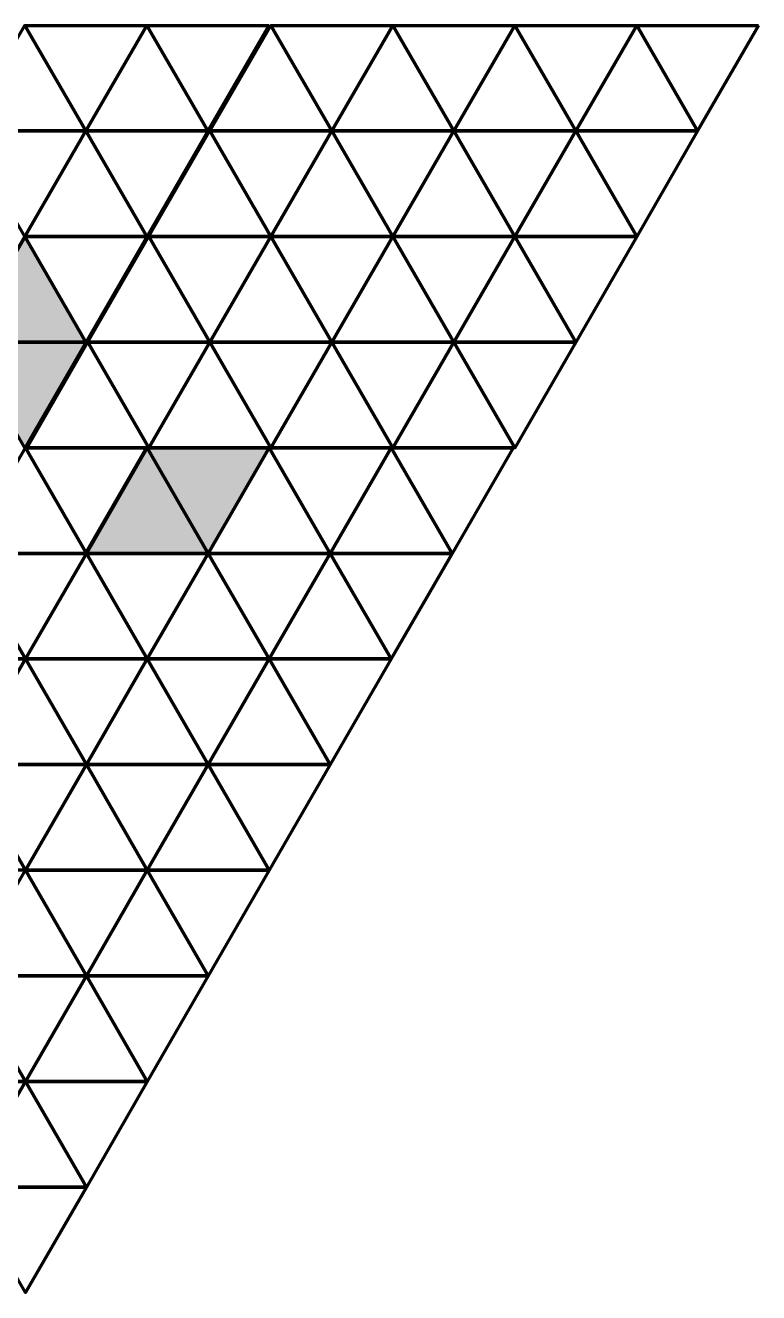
# Model space of a CAD drawing. Header units: inches. Extents: x 18 to 882, y -1167 to -33.
# Drawn here: x 773.3 to 882.4, y -705 to -516.6 of the extents above; entities that cross this region are included whole.
import ezdxf

# ---------------------------------------------------------------- set-up
doc = ezdxf.new("R2010")
doc.units = ezdxf.units.IN
doc.header["$MEASUREMENT"] = 0
doc.layers.add('Layer 1', color=7, linetype='Continuous')

# ---------------------------------------------------------------- blocks, each defined once
blk = doc.blocks.new('block 6')
at = {"layer": 'Layer 1', "true_color": 0xa7a9ab}
h = blk.add_hatch(color=253, dxfattribs=at)
h.dxf.hatch_style = 2
h.paths.add_polyline_path([(764.34, -563.75), (773.41, -548.04), (782.48, -563.75)])
h = blk.add_hatch(color=253, dxfattribs=at)
h.dxf.hatch_style = 2
h.paths.add_polyline_path([(782.48, -563.75), (773.41, -579.46), (764.34, -563.75)])
h = blk.add_hatch(color=253, dxfattribs=at)
h.dxf.hatch_style = 2
h.paths.add_polyline_path([(782.12, -594.98), (791.19, -579.28), (800.26, -594.98)])
h = blk.add_hatch(color=253, dxfattribs=at)
h.dxf.hatch_style = 2
h.paths.add_polyline_path([(809.68, -579.27), (800.61, -594.97), (791.54, -579.27)])
at = {"layer": 'Layer 1', "lineweight": 0}
for points in [[(764.34, -563.75), (773.41, -548.04), (782.48, -563.75), (764.34, -563.75)], [(782.48, -563.75), (773.41, -579.46), (764.34, -563.75), (782.48, -563.75)], [(782.12, -594.98), (791.19, -579.28), (800.26, -594.98), (782.12, -594.98)], [(809.68, -579.27), (800.61, -594.97), (791.54, -579.27), (809.68, -579.27)]]:
    blk.add_lwpolyline(points, dxfattribs=at)
blk = doc.blocks.new('block 7')
at = {"layer": 'Layer 1', "color": 179, "lineweight": 70, "true_color": 0x231f20}
for points in [[(764.17, -532.26), (773.24, -516.56), (782.3, -532.26), (764.17, -532.26)], [(791.37, -516.56), (782.3, -532.26), (773.24, -516.56), (791.37, -516.56)], [(782.3, -532.26), (791.37, -516.56), (800.44, -532.26), (782.3, -532.26)], [(809.5, -516.56), (800.44, -532.26), (791.37, -516.56), (809.5, -516.56)], [(800.76, -532.26), (809.82, -516.56), (818.89, -532.26), (800.76, -532.26)], [(827.96, -516.56), (818.89, -532.26), (809.82, -516.56), (827.96, -516.56)], [(818.89, -532.26), (827.96, -516.56), (837.03, -532.26), (818.89, -532.26)], [(846.09, -516.56), (837.03, -532.26), (827.96, -516.56), (846.09, -516.56)], [(837.03, -532.26), (846.09, -516.56), (855.16, -532.26), (837.03, -532.26)], [(864.23, -516.56), (855.16, -532.26), (846.09, -516.56), (864.23, -516.56)], [(855.16, -532.26), (864.23, -516.56), (873.29, -532.26), (855.16, -532.26)], [(882.36, -516.56), (873.29, -532.26), (864.23, -516.56), (882.36, -516.56)], [(782.3, -532.26), (773.24, -547.97), (764.17, -532.26), (782.3, -532.26)], [(773.24, -547.97), (782.3, -532.26), (791.37, -547.97), (773.24, -547.97)], [(800.44, -532.26), (791.37, -547.97), (782.3, -532.26), (800.44, -532.26)], [(791.69, -547.97), (800.76, -532.26), (809.83, -547.97), (791.69, -547.97)], [(818.89, -532.26), (809.82, -547.97), (800.76, -532.26), (818.89, -532.26)], [(809.83, -547.97), (818.89, -532.26), (827.96, -547.97), (809.83, -547.97)], [(837.03, -532.26), (827.96, -547.97), (818.89, -532.26), (837.03, -532.26)], [(827.96, -547.97), (837.03, -532.26), (846.09, -547.97), (827.96, -547.97)], [(855.16, -532.26), (846.09, -547.97), (837.03, -532.26), (855.16, -532.26)], [(846.09, -547.97), (855.16, -532.26), (864.23, -547.97), (846.09, -547.97)], [(873.29, -532.26), (864.23, -547.97), (855.16, -532.26), (873.29, -532.26)], [(764.17, -563.67), (773.24, -547.97), (782.3, -563.67), (764.17, -563.67)], [(791.37, -547.97), (782.3, -563.67), (773.24, -547.97), (791.37, -547.97)], [(782.62, -563.67), (791.69, -547.97), (800.76, -563.67), (782.62, -563.67)], [(809.82, -547.97), (800.76, -563.67), (791.69, -547.97), (809.82, -547.97)], [(800.76, -563.67), (809.83, -547.97), (818.89, -563.67), (800.76, -563.67)], [(827.96, -547.97), (818.89, -563.67), (809.82, -547.97), (827.96, -547.97)], [(818.89, -563.67), (827.96, -547.97), (837.03, -563.67), (818.89, -563.67)], [(846.09, -547.97), (837.03, -563.67), (827.96, -547.97), (846.09, -547.97)], [(837.03, -563.67), (846.09, -547.97), (855.16, -563.67), (837.03, -563.67)], [(864.23, -547.97), (855.16, -563.67), (846.09, -547.97), (864.23, -547.97)], [(782.3, -563.67), (773.24, -579.38), (764.17, -563.67), (782.3, -563.67)], [(773.56, -579.38), (782.62, -563.67), (791.69, -579.38), (773.56, -579.38)], [(800.76, -563.67), (791.69, -579.38), (782.62, -563.67), (800.76, -563.67)], [(791.69, -579.38), (800.76, -563.67), (809.82, -579.38), (791.69, -579.38)], [(818.89, -563.67), (809.82, -579.38), (800.76, -563.67), (818.89, -563.67)], [(809.82, -579.38), (818.89, -563.67), (827.96, -579.38), (809.82, -579.38)], [(837.03, -563.67), (827.96, -579.38), (818.89, -563.67), (837.03, -563.67)], [(827.96, -579.38), (837.03, -563.67), (846.09, -579.38), (827.96, -579.38)], [(855.16, -563.67), (846.09, -579.38), (837.03, -563.67), (855.16, -563.67)], [(764.24, -595.08), (773.31, -579.38), (782.38, -595.08), (764.24, -595.08)], [(791.44, -579.38), (782.38, -595.08), (773.31, -579.38), (791.44, -579.38)], [(782.38, -595.08), (791.44, -579.38), (800.51, -595.08), (782.38, -595.08)], [(809.58, -579.38), (800.51, -595.08), (791.44, -579.38), (809.58, -579.38)], [(800.51, -595.08), (809.58, -579.38), (818.64, -595.08), (800.51, -595.08)], [(827.71, -579.38), (818.64, -595.08), (809.58, -579.38), (827.71, -579.38)], [(818.64, -595.08), (827.71, -579.38), (836.78, -595.08), (818.64, -595.08)], [(845.85, -579.38), (836.78, -595.08), (827.71, -579.38), (845.85, -579.38)], [(755.18, -610.78), (764.24, -595.08), (773.31, -610.78), (755.18, -610.78)], [(782.38, -595.08), (773.31, -610.78), (764.24, -595.08), (782.38, -595.08)], [(773.31, -610.78), (782.38, -595.08), (791.44, -610.78), (773.31, -610.78)], [(800.51, -595.08), (791.44, -610.78), (782.38, -595.08), (800.51, -595.08)], [(791.44, -610.78), (800.51, -595.08), (809.58, -610.78), (791.44, -610.78)], [(818.64, -595.08), (809.58, -610.78), (800.51, -595.08), (818.64, -595.08)], [(809.58, -610.78), (818.64, -595.08), (827.71, -610.78), (809.58, -610.78)], [(836.78, -595.08), (827.71, -610.78), (818.64, -595.08), (836.78, -595.08)], [(773.31, -610.78), (764.24, -626.49), (755.18, -610.78), (773.31, -610.78)], [(764.24, -626.49), (773.31, -610.78), (782.38, -626.49), (764.24, -626.49)], [(791.44, -610.78), (782.38, -626.49), (773.31, -610.78), (791.44, -610.78)], [(782.38, -626.49), (791.44, -610.78), (800.51, -626.49), (782.38, -626.49)], [(809.58, -610.78), (800.51, -626.49), (791.44, -610.78), (809.58, -610.78)], [(800.51, -626.49), (809.58, -610.78), (818.64, -626.49), (800.51, -626.49)], [(827.71, -610.78), (818.64, -626.49), (809.58, -610.78), (827.71, -610.78)], [(755.18, -642.19), (764.24, -626.49), (773.31, -642.19), (755.18, -642.19)], [(782.38, -626.49), (773.31, -642.19), (764.24, -626.49), (782.38, -626.49)], [(773.31, -642.19), (782.38, -626.49), (791.44, -642.19), (773.31, -642.19)], [(800.51, -626.49), (791.44, -642.19), (782.38, -626.49), (800.51, -626.49)], [(791.44, -642.19), (800.51, -626.49), (809.58, -642.19), (791.44, -642.19)], [(818.64, -626.49), (809.58, -642.19), (800.51, -626.49), (818.64, -626.49)], [(764.24, -657.9), (773.31, -642.19), (782.38, -657.9), (764.24, -657.9)], [(791.44, -642.19), (782.38, -657.9), (773.31, -642.19), (791.44, -642.19)], [(782.38, -657.9), (791.44, -642.19), (800.51, -657.9), (782.38, -657.9)], [(809.58, -642.19), (800.51, -657.9), (791.44, -642.19), (809.58, -642.19)], [(755.18, -673.6), (764.24, -657.9), (773.31, -673.6), (755.18, -673.6)], [(782.38, -657.9), (773.31, -673.6), (764.24, -657.9), (782.38, -657.9)], [(773.31, -673.6), (782.38, -657.9), (791.44, -673.6), (773.31, -673.6)], [(800.51, -657.9), (791.44, -673.6), (782.38, -657.9), (800.51, -657.9)], [(773.31, -673.6), (764.24, -689.31), (755.17, -673.6), (773.31, -673.6)], [(764.24, -689.31), (773.31, -673.6), (782.38, -689.31), (764.24, -689.31)], [(791.44, -673.6), (782.38, -689.31), (773.31, -673.6), (791.44, -673.6)], [(782.38, -689.31), (773.31, -705.01), (764.24, -689.31), (782.38, -689.31)]]:
    blk.add_lwpolyline(points, dxfattribs=at)
blk = doc.blocks.new('block 5')
at = {"layer": 'Layer 1'}
for name in ['block 7', 'block 6']:
    blk.add_blockref(name, (0, 0), dxfattribs=at)

msp = doc.modelspace()

# ---------------------------------------------------------------- block references
at = {"layer": 'Layer 1'}
msp.add_blockref('block 5', (0, 0), dxfattribs=at)

doc.saveas('drawing.dxf')
